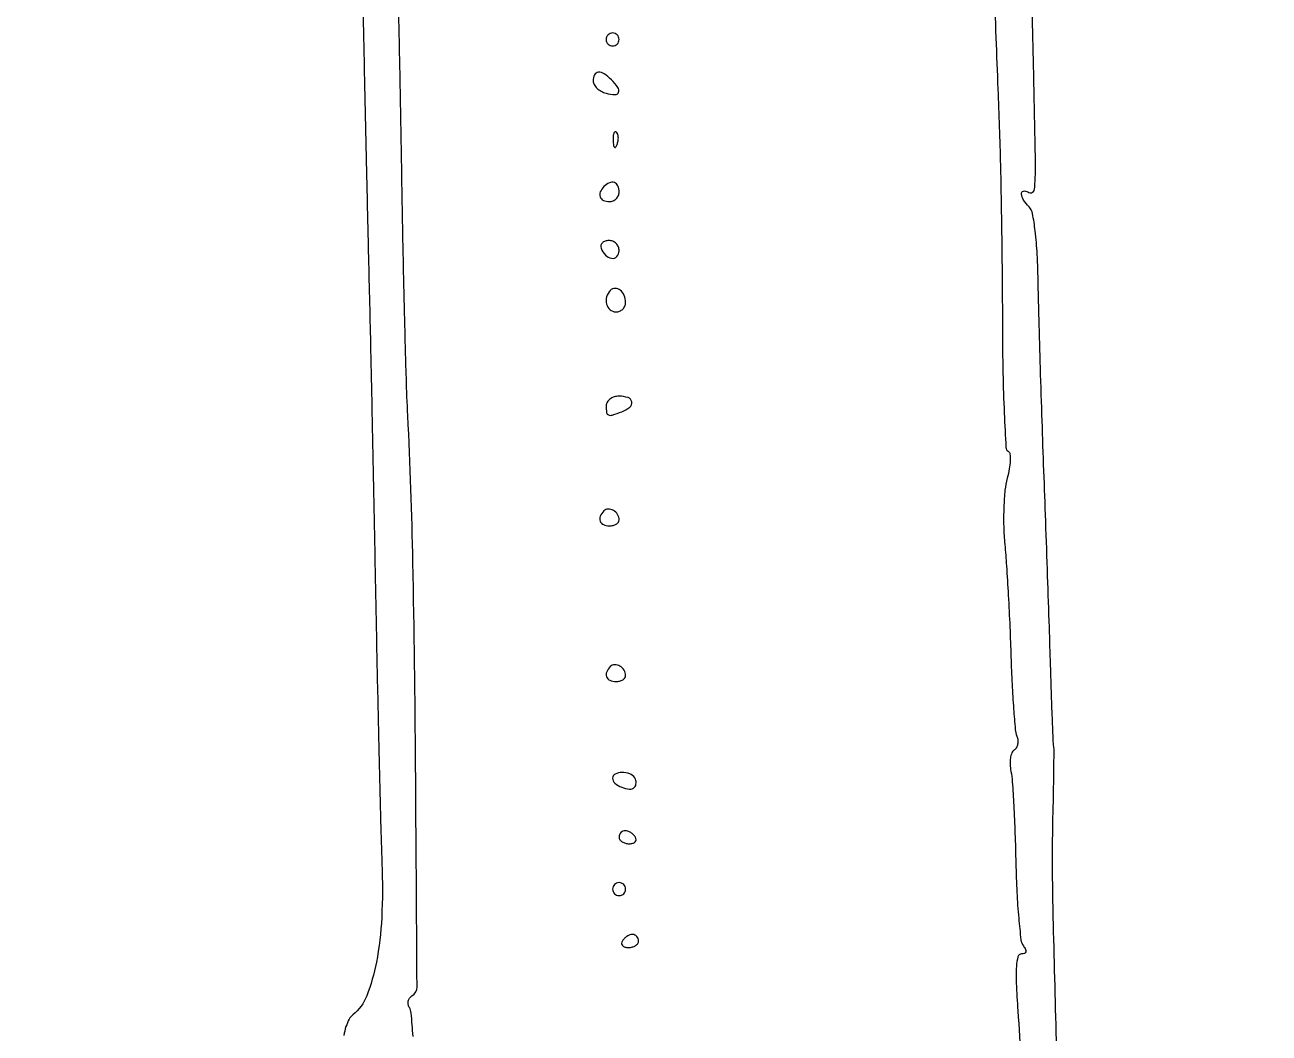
# Model space of a CAD drawing. Extents: x 0 to 4160, y 0 to 3120.
# Drawn here: x 3761.4 to 3953.2, y 1826.8 to 1982.2 of the extents above; entities that cross this region are included whole.
import ezdxf

# ---------------------------------------------------------------- set-up
doc = ezdxf.new("R2010")
doc.units = 0

msp = doc.modelspace()

# ---------------------------------------------------------------- linework, layer by layer
for points in [[(4159.499279, 606.274193, 0.000001), (4159.667734, 974.478125, 0.000057), (4159.806661, 1380.08378, 0.000034), (4159.883999, 1862.25), (4160, 3120), (3296.563358, 3120), (2433.126717, 3120)], [(757.647081, 3119.740147, 0.000002), (520.492565, 3119.487217, 0.4139)], [(1964.75, 0.149832, 0.000016), (2717.930904, 0.232101, 0.000028), (3351.473438, 0.357111)], [(3910.480966, 1996.5, -0.00002), (3910.774399, 1988.730031, -0.000016), (3911.093562, 1980.2625, -0.000016), (3911.391064, 1972.356315, -0.000038), (3911.610793, 1966.5, -0.003818), (3911.786661, 1960.598052, -0.001531), (3911.940879, 1952.521185, -0.001515), (3912.054056, 1943.815912, -0.001913), (3912.103531, 1935.763607, 0.004208), (3912.181026, 1928.543492, 0.006722), (3912.382047, 1922.377849, 0.002114), (3912.648456, 1917.082095, 0.24544), (3912.990698, 1916.505749, -0.230954), (3913.257277, 1916.083625, -0.036628), (3913.293651, 1915.07651, -0.034263), (3913.157682, 1913.793968, -0.023825), (3912.837191, 1912.372526, 0.04287), (3912.49538, 1910.532934, 0.015428), (3912.316509, 1907.874046, 0.015173), (3912.298942, 1904.933781, 0.017411), (3912.465057, 1902.130384, -0.007018), (3912.728118, 1898.847814, -0.002736), (3913.003151, 1894.304455, -0.002707), (3913.247377, 1889.382164, -0.003359), (3913.419037, 1884.799676, 0.004632), (3913.587443, 1880.590414, 0.006299), (3913.822368, 1876.796762, 0.004314), (3914.086144, 1873.628818, 0.068785), (3914.330275, 1872.581701, -0.068489), (3914.47686, 1871.954643, -0.073092), (3914.44346, 1871.325613, -0.081316), (3914.241467, 1870.790998, -0.124055), (3913.89778, 1870.436825, 0.164054), (3913.54425, 1870.010228, 0.054415), (3913.334075, 1869.213999, 0.047295), (3913.279353, 1868.217024, 0.038545), (3913.403922, 1867.1548, -0.031177), (3913.620501, 1865.516766, -0.003808), (3913.843124, 1861.901722, -0.004501), (3914.036441, 1857.597764, -0.0037), (3914.167439, 1853, 0.0072), (3914.327059, 1848.503411, 0.010212), (3914.608214, 1844.510937, 0.006636), (3914.954007, 1841.198023, 0.129694), (3915.327416, 1840.25, -0.043798), (3915.658417, 1839.704787, -0.171266), (3915.704433, 1839.31942, -0.252029), (3915.499441, 1839.082929, -0.090962), (3915.047372, 1839, 0.34199), (3914.499861, 1838.575913, 0.047138), (3914.256863, 1837.055693, 0.027531), (3914.23315, 1834.491511, 0.006637), (3914.484006, 1830.25, -0.011625), (3915.251846, 1814.623948, -0.002704)], [(3920.460966, 1824.5, -0.000219), (3919.970211, 1843.644001, -0.002951), (3919.83511, 1850.646859, -0.006381), (3919.831904, 1855.772882, -0.002873), (3919.952214, 1862.5, 0.001632), (3920.015396, 1865.602139, 0.002484), (3920.048093, 1868.296875, 0.000896), (3920.060565, 1870.618303, 0.063708), (3920.01312, 1871, -0.052675), (3919.955363, 1871.393726, -0.000347), (3919.816933, 1874.878125, -0.00138), (3919.672361, 1878.864219, -0.000881), (3919.525209, 1883.5, 0.000777), (3919.340529, 1889.356289, 0.000323), (3919.07379, 1897.2625, 0.00032), (3918.777211, 1905.730029, 0.000414), (3918.493654, 1913.5, -0.000948), (3918.221647, 1921.178624, -0.000782), (3917.959922, 1929.367628, -0.000789), (3917.743336, 1936.883955, -0.002111), (3917.620069, 1942.24086, 0.00802), (3917.458531, 1946.877625, 0.016667), (3917.154235, 1950.48328, 0.016342), (3916.74826, 1953.1657, 0.151777), (3916.20914, 1954.19086, -0.054571), (3915.362875, 1955.245177, -0.11982), (3915.031005, 1956.217789, -0.381557), (3915.32879, 1956.618842, -0.191456), (3916, 1956.5, 0.112458), (3916.387722, 1956.36737, 0.169409), (3916.732231, 1956.448037, 0.15088), (3916.979064, 1956.737745, 0.084875), (3917.088447, 1957.190983, 0.021195), (3917.191029, 1961.279929, 0.001042), (3916.929187, 1974.78614, 0.001548), (3916.510092, 1991.844462, 0.000819)], [(3813.504684, 1984.5, 0.000179), (3813.762935, 1972.407076, 0.000168), (3814.035355, 1960.053125, 0.000167), (3814.284393, 1949.093303, 0.000579), (3814.456172, 1942, -0.000903), (3814.627031, 1934.751102, -0.000233), (3814.875897, 1923.065625, -0.000237), (3815.147112, 1909.741405, -0.000242), (3815.403942, 1896.5, 0.000578), (3815.666774, 1883.402797, 0.000606), (3815.956006, 1870.511265, 0.00058), (3816.232114, 1859.38168, 0.002701), (3816.433479, 1852.963881, -0.02078), (3816.393506, 1844.611689, -0.035999), (3815.574705, 1837.722985, -0.044153), (3814.090601, 1832.532972, -0.135969), (3811.938195, 1829.624196, 0.106921), (3811.376855, 1828.949985, 0.039102), (3810.887338, 1827.802108, 0.036578), (3810.532343, 1826.422289, 0.036149)], [(3821.221319, 1826.269811, 0.003867), (3820.939426, 1829.890526, 0.117573), (3820.655736, 1830.748014, -0.097112), (3820.476362, 1831.224623, -0.097471), (3820.490593, 1831.733024, -0.098385), (3820.695754, 1832.194351, -0.100999), (3821.06018, 1832.537194, 0.261508), (3821.839761, 1833.945201, 0.000312), (3821.617026, 1868.084069, 0.003012), (3821.204838, 1899.371102, 0.007723), (3820.420576, 1922, -0.00519), (3820.190547, 1927.789734, -0.00117), (3819.924605, 1937.640625, -0.001212), (3819.671866, 1949.010152, -0.001175), (3819.471335, 1960.5, 0.001017), (3819.273805, 1972.026563, 0.001029), (3819.030076, 1983.50625, 0.001001)]]:
    msp.add_lwpolyline(points, format="xyb")
for points in [[(3851, 1980, 0.099038), (3851.076342, 1979.618362, 0.097945), (3851.29375, 1979.29375, 0.097945), (3851.618362, 1979.076342, 0.099038), (3852, 1979, 0.099038), (3852.381638, 1979.076342, 0.097945), (3852.70625, 1979.29375, 0.097945), (3852.923658, 1979.618362, 0.099038), (3853, 1980, 0.099038), (3852.923658, 1980.381638, 0.097945), (3852.70625, 1980.70625, 0.097945), (3852.381638, 1980.923658, 0.099038), (3852, 1981, 0.099038), (3851.618362, 1980.923658, 0.097945), (3851.29375, 1980.70625, 0.097945), (3851.076342, 1980.381638, 0.099038)], [(3849, 1973.616631, 0.129214), (3849.149263, 1973.048695, 0.073972), (3849.5875, 1972.485993, 0.065681), (3850.235306, 1972.013407, 0.060903), (3851, 1971.710251, 0.051534), (3852.361664, 1971.500554, 0.32447), (3852.916594, 1971.862292, 0.254317), (3852.816656, 1972.612322, 0.038734), (3851.8, 1973.8, 0.049321), (3850.694504, 1974.706541, 0.164888), (3849.800963, 1974.94562, 0.267809), (3849.219659, 1974.55747, 0.115187)], [(3852.078947, 1964.416667, 0.018894), (3852.137993, 1963.670344, 0.168741), (3852.279315, 1963.37858, 0.470617), (3852.461564, 1963.395823, 0.054073), (3852.683114, 1963.8125, 0.051402), (3852.839148, 1964.359369, 0.05415), (3852.876576, 1964.916927, 0.060344), (3852.797407, 1965.402231, 0.126455), (3852.604167, 1965.729167, 0.296942), (3852.385309, 1965.77538, 0.208169), (3852.200665, 1965.592839, 0.077125), (3852.089945, 1965.112848, 0.028489)], [(3850.666667, 1957.333333, 0.091649), (3850.095775, 1956.503522, 0.193059), (3850.066255, 1955.735179, 0.206496), (3850.569797, 1955.19498, 0.103678), (3851.5, 1955, 0.099038), (3852.072457, 1955.114514, 0.097945), (3852.559375, 1955.440625, 0.097945), (3852.885486, 1955.927543, 0.099038), (3853, 1956.5, 0.103678), (3852.80502, 1957.430203, 0.206496), (3852.264821, 1957.933745, 0.193059), (3851.496478, 1957.904225, 0.091649)], [(3850.229167, 1947.8125, 0.113253), (3850.877068, 1946.749304, 0.165501), (3851.846361, 1946.257027, 0.244413), (3852.653027, 1946.540134, 0.190724), (3853, 1947.416667, 0.099038), (3852.879125, 1948.020927, 0.097945), (3852.534896, 1948.534896, 0.097945), (3852.020927, 1948.879125, 0.099038), (3851.416667, 1949, 0.077096), (3850.841384, 1948.910766, 0.119977), (3850.414714, 1948.651172, 0.144529), (3850.204183, 1948.264262, 0.134046)], [(3851.63948, 1941.306147, 0.128822), (3851.066992, 1940.327196, 0.132661), (3851.05672, 1939.20489, 0.15216), (3851.59764, 1938.335619, 0.179946), (3852.5, 1938, 0.095012), (3853.072549, 1938.109789, 0.096907), (3853.559375, 1938.423289, 0.098834), (3853.885271, 1938.891133, 0.103216), (3854, 1939.440983, 0.098073), (3853.782775, 1940.537796, 0.128462), (3853.169706, 1941.350022, 0.172865), (3852.37668, 1941.618432, 0.194761)], [(3851, 1923.5, 0.036287), (3851.075161, 1922.465711, 0.274596), (3851.370956, 1922.100721, 0.168163), (3851.951151, 1922.0888, 0.013436), (3853.418213, 1922.606989, 0.07847), (3854.634558, 1923.308319, 0.272501), (3854.941099, 1924.125027, 0.276633), (3854.375605, 1924.779244, 0.07973), (3853, 1925, 0.072314), (3852.230589, 1924.888136, 0.08892), (3851.583333, 1924.5625, 0.10214), (3851.153209, 1924.075754, 0.130775)], [(3850.63948, 1907.306147, 0.094876), (3850.086489, 1906.491235, 0.1934), (3850.067517, 1905.730754, 0.202875), (3850.575357, 1905.193711, 0.103624), (3851.5, 1905, 0.06085), (3852.073598, 1905.070066, 0.079459), (3852.559375, 1905.276414, 0.097386), (3852.8846, 1905.582093, 0.156819), (3853, 1905.940983, 0.139398), (3852.764316, 1906.769921, 0.123736), (3852.119339, 1907.396031, 0.139481), (3851.316568, 1907.598585, 0.191124)], [(3851.63948, 1883.306147, 0.094876), (3851.086489, 1882.491235, 0.1934), (3851.067517, 1881.730754, 0.202875), (3851.575357, 1881.193711, 0.103624), (3852.5, 1881, 0.06085), (3853.073598, 1881.070066, 0.079459), (3853.559375, 1881.276414, 0.097386), (3853.8846, 1881.582093, 0.156819), (3854, 1881.940983, 0.139398), (3853.764316, 1882.769921, 0.123736), (3853.119339, 1883.396031, 0.139481), (3852.316568, 1883.598585, 0.191124)], [(3852, 1866.106989, 0.218838), (3852.351599, 1865.34213, 0.079209), (3853.394883, 1864.701133, 0.079214), (3854.585694, 1864.41633, 0.218914), (3855.375048, 1864.708381, 0.112362), (3855.552986, 1864.991182, 0.077846), (3855.621794, 1865.36413, 0.072274), (3855.574254, 1865.767811, 0.073142), (3855.413797, 1866.13948, 0.166742), (3854.649023, 1866.766543, 0.091719), (3853.443632, 1866.977688, 0.10994), (3852.394307, 1866.733635, 0.288442)], [(3853, 1857, 0.153634), (3853.120018, 1856.618621, 0.097988), (3853.457961, 1856.29375, 0.080552), (3853.962904, 1856.074545, 0.062283), (3854.559017, 1856, 0.066118), (3855.110654, 1856.073267, 0.138808), (3855.478525, 1856.29375, 0.191142), (3855.607943, 1856.620352, 0.139169), (3855.5, 1857, 0.06081), (3855.193797, 1857.382515, 0.051032), (3854.7871, 1857.70625, 0.053229), (3854.346558, 1857.926698, 0.089642), (3853.940983, 1858, 0.105429), (3853.581949, 1857.923444, 0.099231), (3853.276414, 1857.70625, 0.096318), (3853.071618, 1857.381732, 0.092995)], [(3852, 1849, 0.099038), (3852.076342, 1848.618362, 0.097945), (3852.29375, 1848.29375, 0.097945), (3852.618362, 1848.076342, 0.099038), (3853, 1848, 0.099038), (3853.381638, 1848.076342, 0.097945), (3853.70625, 1848.29375, 0.097945), (3853.923658, 1848.618362, 0.099038), (3854, 1849, 0.099038), (3853.923658, 1849.381638, 0.097945), (3853.70625, 1849.70625, 0.097945), (3853.381638, 1849.923658, 0.099038), (3853, 1850, 0.099038), (3852.618362, 1849.923658, 0.097945), (3852.29375, 1849.70625, 0.097945), (3852.076342, 1849.381638, 0.099038)], [(3853.5, 1841, 0.139169), (3853.392057, 1840.620352, 0.191142), (3853.521475, 1840.29375, 0.138808), (3853.889346, 1840.073267, 0.066118), (3854.440983, 1840, 0.062283), (3855.037096, 1840.074545, 0.080552), (3855.542039, 1840.29375, 0.097988), (3855.879982, 1840.618621, 0.153634), (3856, 1841, 0.092995), (3855.928382, 1841.381732, 0.096318), (3855.723586, 1841.70625, 0.099231), (3855.418051, 1841.923444, 0.105429), (3855.059017, 1842, 0.089642), (3854.653442, 1841.926698, 0.053229), (3854.2129, 1841.70625, 0.051032), (3853.806203, 1841.382515, 0.06081)]]:
    msp.add_lwpolyline(points, format="xyb", close=True)

doc.saveas('drawing.dxf')
